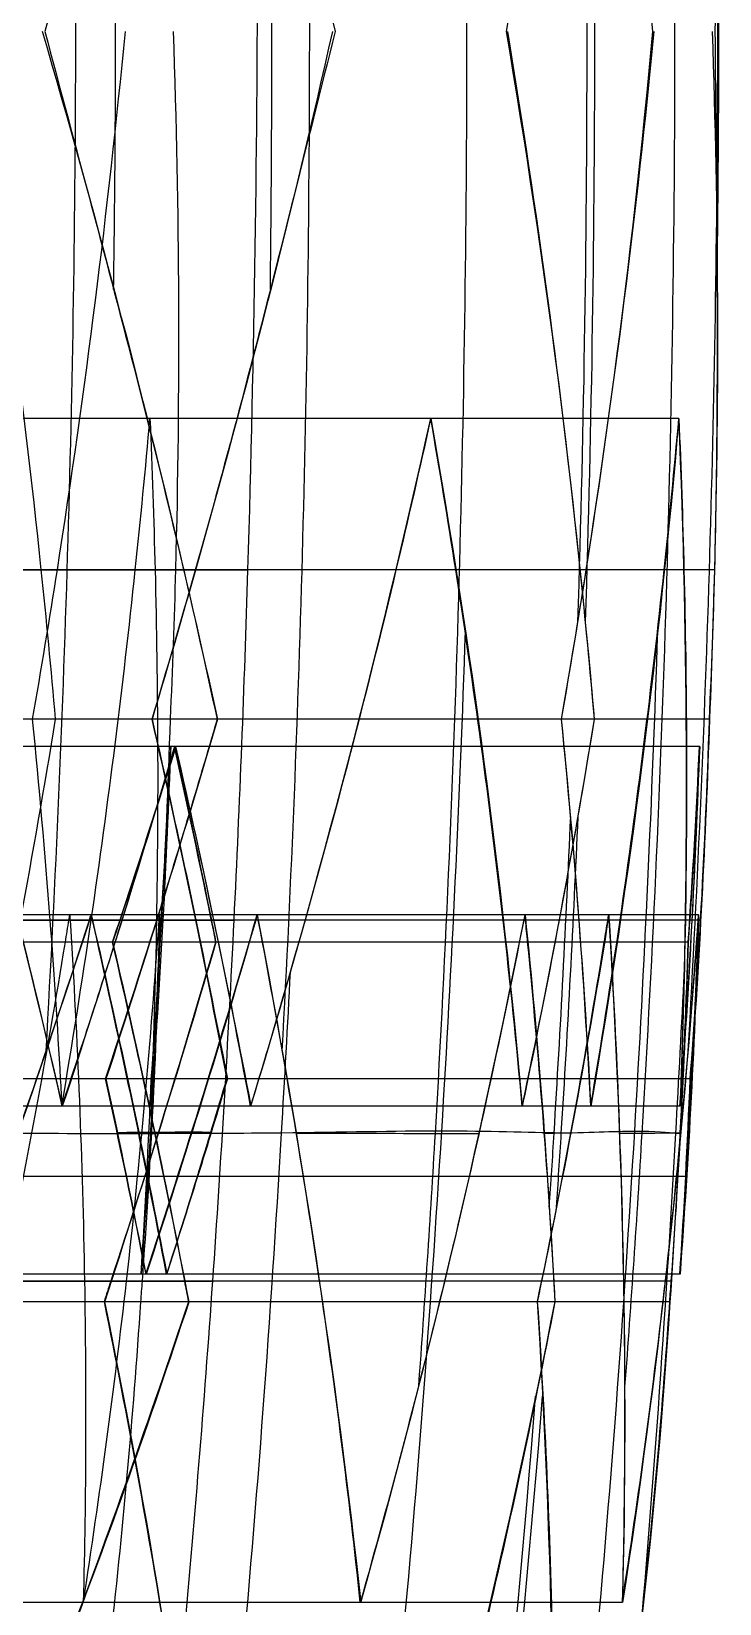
# Model space of a CAD drawing. Header units: millimetres. Extents: x -184 to 184, y -148 to 146.
# Drawn here: x 126.78 to 133.26, y -15.79 to -1 of the extents above; entities that cross this region are included whole.
import ezdxf

# ---------------------------------------------------------------- set-up
doc = ezdxf.new("R2010")
doc.units = ezdxf.units.MM
doc.header["$MEASUREMENT"] = 0
doc.layers.add('Tyre', color=7, linetype='Continuous', true_color=0x000000)

msp = doc.modelspace()

# ---------------------------------------------------------------- linework, layer by layer
at = {"layer": 'Tyre'}
for p, q in [((130.542, -4.641, -26.597), (120.399, -4.641, -25.903)), ((132.877, -4.641, 9.609), (122.923, -4.641, 7.54)), ((128.22, -6.065, 36.138), (118.265, -6.065, 34.069)), ((128.33, -6.065, -35.743), (118.75, -6.065, -32.338)), ((130.216, -6.065, -27.94), (120.072, -6.065, -27.246)), ((130.777, -6.065, -25.247), (120.634, -6.065, -24.553)), ((131.946, -6.065, -18.342), (121.803, -6.065, -17.648)), ((132.002, -6.065, 17.936), (122.047, -6.065, 15.868)), ((132.739, -6.065, 10.972), (122.785, -6.065, 8.904)), ((132.925, -6.065, 8.227), (122.971, -6.065, 6.159)), ((133.215, -6.065, 0.205), (123.071, -6.065, 0.899)), ((127.92, -7.469, -37.024), (118.339, -7.469, -33.619)), ((128.534, -7.469, 34.83), (118.58, -7.469, 32.762)), ((131.77, -7.469, 19.261), (121.815, -7.469, 17.192)), ((132.08, -7.469, -17.004), (121.936, -7.469, -16.31)), ((133.165, -7.469, -1.139), (123.021, -7.469, -0.445)), ((128.143, -7.727, -35.883), (118, -7.727, -35.189)), ((128.133, -7.727, 35.921), (119.105, -7.727, 31.244)), ((133.073, -7.727, 0.02), (123.118, -7.727, -2.049)), ((127.347, -9.308, -38.688), (117.766, -9.308, -35.283)), ((128.909, -9.308, 33.111), (118.955, -9.308, 31.042)), ((131.428, -9.308, 20.987), (121.474, -9.308, 18.919)), ((132.217, -9.308, -15.249), (122.074, -9.308, -14.556)), ((133.062, -9.308, -2.896), (122.919, -9.308, -2.202)), ((127.619, -9.358, -37.412), (117.475, -9.358, -36.718)), ((127.33, -9.358, -38.733), (117.75, -9.358, -35.328)), ((127.358, -9.358, -38.641), (117.778, -9.358, -35.236)), ((127.964, -9.358, 36.558), (118.009, -9.358, 34.49)), ((128.501, -9.358, -34.343), (118.358, -9.358, -33.649)), ((127.638, -9.358, 37.423), (118.611, -9.358, 32.746)), ((128.33, -9.358, -35.251), (118.75, -9.358, -31.846)), ((128.895, -9.358, 33.157), (118.94, -9.358, 31.088)), ((128.919, -9.358, 33.064), (118.964, -9.358, 30.995)), ((129.36, -9.358, -31.041), (119.217, -9.358, -30.348)), ((128.479, -9.358, 34.342), (119.451, -9.358, 29.665)), ((131.223, -9.358, -22.118), (121.079, -9.358, -21.424)), ((131.418, -9.358, 21.034), (121.464, -9.358, 18.966)), ((131.433, -9.358, 20.939), (121.479, -9.358, 18.871)), ((131.75, -9.358, -18.793), (121.607, -9.358, -18.1)), ((131.935, -9.358, 17.449), (121.98, -9.358, 15.38)), ((132.209, -9.358, -15.297), (122.065, -9.358, -14.603)), ((132.22, -9.358, -15.201), (122.077, -9.358, -14.508)), ((132.324, -9.358, 14.106), (122.37, -9.358, 12.037)), ((133.059, -9.358, -2.944), (122.915, -9.358, -2.25)), ((133.061, -9.358, -2.847), (122.917, -9.358, -2.154)), ((133.082, -9.358, 0.679), (122.939, -9.358, 1.373)), ((132.938, -9.358, 5.01), (122.984, -9.358, 2.942)), ((132.98, -9.358, -1.594), (123.025, -9.358, -3.662)), ((133.002, -9.358, 1.599), (123.047, -9.358, -0.469)), ((127.548, -9.566, -37.606), (117.406, -9.566, -36.912)), ((128.52, -9.566, 34.14), (119.493, -9.566, 29.463)), ((131.454, -9.566, 20.741), (121.5, -9.566, 18.672)), ((132.175, -9.566, -15.494), (122.032, -9.566, -14.8)), ((132.965, -9.566, -1.8), (123.011, -9.566, -3.868)), ((127.481, -10.851, 37.918), (117.526, -10.851, 35.849)), ((128.624, -10.851, -33.839), (119.044, -10.851, -30.434)), ((131.457, -10.851, -20.206), (121.313, -10.851, -19.512)), ((132.033, -10.851, 16.009), (122.079, -10.851, 13.941)), ((132.984, -10.851, 2.118), (122.84, -10.851, 2.812)), ((127.072, -11.109, 39.018), (118.045, -11.109, 34.34)), ((128.846, -11.109, -32.686), (118.703, -11.109, -31.993)), ((131.403, -11.109, -20.45), (121.259, -11.109, -19.756)), ((132.048, -11.109, 15.76), (122.093, -11.109, 13.692)), ((132.887, -11.109, 3.288), (122.933, -11.109, 1.219)), ((127.677, -11.77, 37.06), (117.723, -11.77, 34.991)), ((128.346, -11.77, -34.674), (118.766, -11.77, -31.269)), ((132.941, -11.77, 1.239), (122.798, -11.77, 1.933)), ((127.863, -12.69, 36.2), (117.908, -12.69, 34.131)), ((128.058, -12.69, -35.505), (118.477, -12.69, -32.1)), ((132.888, -12.69, 0.361), (122.744, -12.69, 1.055)), ((128.225, -12.755, -34.592), (118.081, -12.755, -33.899)), ((127.531, -12.755, 37.066), (118.504, -12.755, 32.389)), ((129.496, -12.755, 29.862), (119.541, -12.755, 27.794)), ((130.672, -12.755, 24.201), (120.718, -12.755, 22.132)), ((131.588, -12.755, -18.514), (121.444, -12.755, -17.82)), ((131.703, -12.755, 17.674), (121.749, -12.755, 15.606)), ((132.356, -12.755, -11.951), (122.212, -12.755, -11.258)), ((132.75, -12.755, -6.182), (122.607, -12.755, -5.488)), ((132.803, -12.755, 1.285), (122.848, -12.755, -0.784)), ((128.261, -12.948, -34.41), (118.117, -12.948, -33.716)), ((127.468, -12.948, 37.241), (118.44, -12.948, 32.563)), ((131.548, -12.948, -18.696), (121.404, -12.948, -18.002)), ((131.714, -12.948, 17.488), (121.759, -12.948, 15.419)), ((132.788, -12.948, 1.47), (122.834, -12.948, -0.599)), ((129.879, -15.776, 26.989), (119.924, -15.776, 24.92)), ((132.344, -15.776, -9.052), (122.201, -15.776, -8.359))]:
    msp.add_line(p, q, dxfattribs=at)
at = {"layer": 'Tyre', "extrusion": (0, 1, 0)}
for centre, radius in [((-0.002, 0, -6.065), 128.817), ((-0.002, 0, -9.358), 128.687), ((-0.002, 0, -12.755), 128.486)]:
    msp.add_circle(centre, radius, dxfattribs=at)
at = {"layer": 'Tyre'}
for points, knots in [([(130.429, -13.749, 25.121), (130.487, -12.954, 25.135), (130.767, -8.694, 25.2), (130.977, -0.961, 25.284), (130.769, 6.745, 25.199), (130.487, 10.979, 25.134), (130.43, 11.747, 25.121)], [30.013322, 30.013322, 30.013322, 30.013322, 32.39871, 42.799028, 53.199346, 55.50591, 55.50591, 55.50591, 55.50591]), ([(132.37, -13.749, -10.999), (132.43, -12.954, -11.002), (132.717, -8.694, -11.015), (132.941, -0.961, -10.99), (132.718, 6.745, -11.016), (132.43, 10.979, -11.003), (132.371, 11.747, -10.999)], [30.013322, 30.013322, 30.013322, 30.013322, 32.39871, 42.799028, 53.199346, 55.50591, 55.50591, 55.50591, 55.50591]), ([(126.923, -10.588, -39.838), (127.104, -7.386, -39.877), (127.296, -0.987, -39.874), (127.111, 5.411, -39.88), (126.925, 8.587, -39.839)], [33.173921, 33.173921, 33.173921, 33.173921, 42.799028, 52.345621, 52.345621, 52.345621, 52.345621]), ([(129.145, -10.588, 31.909), (129.32, -7.386, 31.969), (129.482, -0.987, 32.071), (129.328, 5.411, 31.97), (129.147, 8.587, 31.908)], [33.173921, 33.173921, 33.173921, 33.173921, 42.799028, 52.345621, 52.345621, 52.345621, 52.345621]), ([(132.965, -10.588, -4.117), (133.15, -7.386, -4.106), (133.333, -0.987, -4.052), (133.157, 5.411, -4.108), (132.967, 8.587, -4.118)], [33.173921, 33.173921, 33.173921, 33.173921, 42.799028, 52.345621, 52.345621, 52.345621, 52.345621]), ([(128.535, 5.467, 34.83), (128.304, 4.4, 35.826), (128.052, 3.333, 36.816), (127.505, 1.177, 38.811), (127.208, 0.087, 39.814), (126.911, -1.001, 40.818)], [-373.109176, -373.109176, -373.109176, -373.109176, -368.676402, -368.676402, -364.144796, -364.144796, -364.144796, -364.144796]), ([(127.92, 5.467, -37.024), (128.24, 4.4, -36.054), (128.539, 3.333, -35.077), (129.109, 1.177, -33.087), (129.376, 0.087, -32.077), (129.644, -1.001, -31.064)], [-373.109176, -373.109176, -373.109176, -373.109176, -368.676402, -368.676402, -364.144796, -364.144796, -364.144796, -364.144796]), ([(133.165, 5.467, -1.139), (133.212, 4.4, -0.118), (133.236, 3.333, 0.903), (133.248, 1.177, 2.972), (133.233, 0.087, 4.018), (133.217, -1.001, 5.065)], [-373.109176, -373.109176, -373.109176, -373.109176, -368.676402, -368.676402, -364.144796, -364.144796, -364.144796, -364.144796]), ([(131.927, -6.553, 18.397), (131.987, -4.691, 18.409), (132.042, -0.988, 18.419), (131.982, 2.715, 18.408), (131.924, 4.55, 18.397)], [37.215222, 37.215222, 37.215222, 37.215222, 42.799028, 48.303322, 48.303322, 48.303322, 48.303322]), ([(131.999, -6.553, -17.878), (132.059, -4.691, -17.883), (132.115, -0.988, -17.888), (132.055, 2.715, -17.883), (131.995, 4.55, -17.878)], [37.215222, 37.215222, 37.215222, 37.215222, 42.799028, 48.303322, 48.303322, 48.303322, 48.303322]), ([(127.558, -3.428, 38.577), (127.57, -2.606, 38.577), (127.582, -0.987, 38.576), (127.574, 0.631, 38.578), (127.565, 1.427, 38.579)], [40.336225, 40.336225, 40.336225, 40.336225, 42.799028, 45.183821, 45.183821, 45.183821, 45.183821]), ([(129.033, -3.428, -33.315), (129.042, -2.606, -33.322), (129.052, -0.987, -33.329), (129.046, 0.631, -33.323), (129.039, 1.427, -33.317)], [40.336225, 40.336225, 40.336225, 40.336225, 42.799028, 45.183821, 45.183821, 45.183821, 45.183821]), ([(133.236, -3.428, 2.732), (133.247, -2.606, 2.728), (133.259, -0.987, 2.724), (133.252, 0.631, 2.728), (133.243, 1.427, 2.732)], [40.336225, 40.336225, 40.336225, 40.336225, 42.799028, 45.183821, 45.183821, 45.183821, 45.183821]), ([(128.91, -0.006), (128.91, -2.026), (128.864, -5.144), (128.698, -9.394), (128.499, -12.776), (128.221, -16.212), (127.851, -19.653), (127.395, -22.94), (126.834, -26.139), (126.159, -29.211), (125.451, -31.751), (124.771, -33.757), (124.18, -35.273), (123.488, -36.788), (122.718, -38.216), (121.863, -39.552), (121.072, -40.583), (120.561, -41.16), (120.39, -41.344)], [0, 0, 0, 0, 6.060031, 9.355911, 12.759046, 16.221771, 19.697427, 23.141702, 26.175085, 29.439905, 32.573736, 34.080737, 35.792702, 37.455189, 39.073358, 40.656218, 42.213059, 42.967084, 42.967084, 42.967084, 42.967084]), ([(126.191, -1.001, -22.807), (126.471, -2.687, -21.209), (126.699, -4.375, -19.604), (126.874, -6.065, -17.995), (126.923, -6.533, -17.55), (126.968, -7.001, -17.103), (127.008, -7.469, -16.657)], [615.56075, 615.56075, 615.56075, 615.56075, 622.580428, 622.580428, 622.580428, 624.525045, 624.525045, 624.525045, 624.525045]), ([(127.665, -1.001, 12.085), (127.503, -2.687, 13.699), (127.29, -4.375, 15.305), (127.025, -6.065, 16.902), (126.951, -6.533, 17.344), (126.874, -7.001, 17.786), (126.792, -7.469, 18.227)], [615.56075, 615.56075, 615.56075, 615.56075, 622.580428, 622.580428, 622.580428, 624.525045, 624.525045, 624.525045, 624.525045]), ([(128.534, -7.469, 34.83), (128.433, -7.001, 35.267), (128.329, -6.533, 35.703), (128.22, -6.065, 36.138), (127.827, -4.375, 37.708), (127.382, -2.687, 39.266), (126.888, -1.001, 40.811)], [857.873838, 857.873838, 857.873838, 857.873838, 859.818454, 859.818454, 859.818454, 866.838133, 866.838133, 866.838133, 866.838133]), ([(126.911, -1.001, 40.818), (127.199, -2.089, 39.812), (127.498, -3.178, 38.809), (128.048, -5.335, 36.815), (128.303, -6.402, 35.826), (128.534, -7.469, 34.83)], [-364.144796, -364.144796, -364.144796, -364.144796, -359.613713, -359.613713, -355.180501, -355.180501, -355.180501, -355.180501]), ([(129.644, -1.001, -31.064), (129.367, -2.089, -32.074), (129.101, -3.178, -33.086), (128.536, -5.335, -35.075), (128.239, -6.402, -36.053), (127.92, -7.469, -37.024)], [-364.144796, -364.144796, -364.144796, -364.144796, -359.613713, -359.613713, -355.180501, -355.180501, -355.180501, -355.180501]), ([(127.92, -7.469, -37.024), (128.06, -7.001, -36.598), (128.197, -6.533, -36.171), (128.33, -6.065, -35.743), (128.81, -4.375, -34.198), (129.24, -2.687, -32.635), (129.62, -1.001, -31.058)], [857.873838, 857.873838, 857.873838, 857.873838, 859.818454, 859.818454, 859.818454, 866.838133, 866.838133, 866.838133, 866.838133]), ([(128.093, -7.469, -0.792), (128.114, -7.001, -0.344), (128.131, -6.533, 0.104), (128.143, -6.065, 0.552), (128.188, -4.375, 2.17), (128.181, -2.687, 3.79), (128.121, -1.001, 5.412)], [857.873838, 857.873838, 857.873838, 857.873838, 859.818454, 859.818454, 859.818454, 866.838133, 866.838133, 866.838133, 866.838133]), ([(131.263, -1.001, -23.154), (131.543, -2.687, -21.555), (131.771, -4.375, -19.951), (131.946, -6.065, -18.342), (131.995, -6.533, -17.896), (132.039, -7.001, -17.45), (132.08, -7.469, -17.004)], [615.56075, 615.56075, 615.56075, 615.56075, 622.580428, 622.580428, 622.580428, 624.525045, 624.525045, 624.525045, 624.525045]), ([(132.642, -1.001, 13.119), (132.48, -2.687, 14.733), (132.267, -4.375, 16.34), (132.002, -6.065, 17.936), (131.929, -6.533, 18.379), (131.851, -7.001, 18.82), (131.77, -7.469, 19.261)], [615.56075, 615.56075, 615.56075, 615.56075, 622.580428, 622.580428, 622.580428, 624.525045, 624.525045, 624.525045, 624.525045]), ([(133.217, -1.001, 5.065), (133.224, -2.089, 4.018), (133.24, -3.178, 2.972), (133.232, -5.335, 0.903), (133.211, -6.402, -0.118), (133.165, -7.469, -1.139)], [-364.144796, -364.144796, -364.144796, -364.144796, -359.613713, -359.613713, -355.180501, -355.180501, -355.180501, -355.180501]), ([(133.165, -7.469, -1.139), (133.186, -7.001, -0.691), (133.202, -6.533, -0.243), (133.215, -6.065, 0.205), (133.26, -4.375, 1.823), (133.252, -2.687, 3.443), (133.193, -1.001, 5.065)], [857.873838, 857.873838, 857.873838, 857.873838, 859.818454, 859.818454, 859.818454, 866.838133, 866.838133, 866.838133, 866.838133]), ([(125.357, -4.641, 45.102), (125.501, -5.116, 44.664), (125.64, -5.59, 44.225), (125.776, -6.065, 43.784), (126.091, -7.165, 42.762), (126.385, -8.263, 41.73), (126.657, -9.358, 40.69), (126.802, -9.942, 40.135), (126.94, -10.526, 39.578), (127.072, -11.109, 39.018)], [638.549343, 638.549343, 638.549343, 638.549343, 640.53408, 640.53408, 640.53408, 645.138142, 645.138142, 645.138142, 647.595223, 647.595223, 647.595223, 647.595223]), ([(127.07, -11.109, 14.726), (127.169, -10.525, 14.176), (127.261, -9.942, 13.624), (127.347, -9.358, 13.071), (127.508, -8.259, 12.031), (127.646, -7.162, 10.986), (127.762, -6.065, 9.938), (127.812, -5.59, 9.484), (127.858, -5.115, 9.03), (127.9, -4.641, 8.575)], [629.583304, 629.583304, 629.583304, 629.583304, 632.008427, 632.008427, 632.008427, 636.573355, 636.573355, 636.573355, 638.549343, 638.549343, 638.549343, 638.549343]), ([(127.9, -4.641, 8.575), (127.92, -5.116, 8.115), (127.936, -5.59, 7.654), (127.948, -6.065, 7.193), (127.975, -7.165, 6.123), (127.98, -8.263, 5.051), (127.961, -9.358, 3.976), (127.951, -9.942, 3.402), (127.934, -10.526, 2.828), (127.91, -11.109, 2.253)], [638.549343, 638.549343, 638.549343, 638.549343, 640.53408, 640.53408, 640.53408, 645.138142, 645.138142, 645.138142, 647.595223, 647.595223, 647.595223, 647.595223]), ([(130.542, -4.641, -26.597), (130.437, -5.116, -27.045), (130.328, -5.59, -27.493), (130.215, -6.065, -27.94), (129.953, -7.165, -28.978), (129.668, -8.263, -30.012), (129.36, -9.358, -31.041), (129.196, -9.942, -31.591), (129.024, -10.526, -32.139), (128.846, -11.109, -32.686)], [638.549343, 638.549343, 638.549343, 638.549343, 640.53408, 640.53408, 640.53408, 645.138142, 645.138142, 645.138142, 647.595223, 647.595223, 647.595223, 647.595223]), ([(131.403, -11.109, -20.45), (131.35, -10.525, -21.006), (131.29, -9.942, -21.562), (131.223, -9.358, -22.118), (131.097, -8.259, -23.163), (130.948, -7.162, -24.206), (130.777, -6.065, -25.247), (130.703, -5.59, -25.697), (130.625, -5.115, -26.147), (130.542, -4.641, -26.597)], [629.583304, 629.583304, 629.583304, 629.583304, 632.008427, 632.008427, 632.008427, 636.573355, 636.573355, 636.573355, 638.549343, 638.549343, 638.549343, 638.549343]), ([(132.048, -11.109, 15.76), (132.146, -10.525, 15.21), (132.239, -9.942, 14.658), (132.324, -9.358, 14.106), (132.485, -8.259, 13.065), (132.623, -7.162, 12.02), (132.739, -6.065, 10.972), (132.789, -5.59, 10.519), (132.835, -5.115, 10.064), (132.877, -4.641, 9.609)], [629.583304, 629.583304, 629.583304, 629.583304, 632.008427, 632.008427, 632.008427, 636.573355, 636.573355, 636.573355, 638.549343, 638.549343, 638.549343, 638.549343]), ([(132.877, -4.641, 9.609), (132.897, -5.116, 9.149), (132.913, -5.59, 8.688), (132.925, -6.065, 8.227), (132.952, -7.165, 7.157), (132.957, -8.263, 6.085), (132.938, -9.358, 5.01), (132.928, -9.942, 4.437), (132.911, -10.526, 3.862), (132.887, -11.109, 3.288)], [638.549343, 638.549343, 638.549343, 638.549343, 640.53408, 640.53408, 640.53408, 645.138142, 645.138142, 645.138142, 647.595223, 647.595223, 647.595223, 647.595223]), ([(127.338, -32.161, -24.433), (128.502, -28.699, -24.525), (129.815, -21.608, -24.658), (130.576, -13.237, -24.684), (130.816, -8.215, -24.695), (130.869, -6.644, -24.697)], [11.622363, 11.622363, 11.622363, 11.622363, 21.998391, 32.39871, 37.116955, 37.116955, 37.116955, 37.116955]), ([(129.207, -32.161, 10.828), (130.353, -28.699, 11.054), (131.654, -21.608, 11.279), (132.394, -13.237, 11.46), (132.627, -8.215, 11.514), (132.679, -6.644, 11.526)], [11.622363, 11.622363, 11.622363, 11.622363, 21.998391, 32.39871, 37.116955, 37.116955, 37.116955, 37.116955]), ([(127.008, -7.469, -16.657), (126.906, -8.099, -17.254), (126.796, -8.729, -17.851), (126.678, -9.358, -18.447), (126.585, -9.856, -18.918), (126.488, -10.354, -19.389), (126.385, -10.851, -19.859), (126.367, -10.937, -19.94), (126.349, -11.023, -20.022), (126.331, -11.109, -20.103)], [624.525045, 624.525045, 624.525045, 624.525045, 627.14787, 627.14787, 627.14787, 629.224283, 629.224283, 629.224283, 629.583304, 629.583304, 629.583304, 629.583304]), ([(126.792, -7.469, 18.227), (126.855, -8.099, 17.624), (126.91, -8.729, 17.02), (126.958, -9.358, 16.414), (126.995, -9.856, 15.935), (127.028, -10.354, 15.456), (127.056, -10.851, 14.975), (127.061, -10.937, 14.892), (127.066, -11.023, 14.809), (127.07, -11.109, 14.726)], [624.525045, 624.525045, 624.525045, 624.525045, 627.14787, 627.14787, 627.14787, 629.224283, 629.224283, 629.224283, 629.583304, 629.583304, 629.583304, 629.583304]), ([(127.481, -10.851, 37.918), (127.647, -10.354, 37.466), (127.808, -9.856, 37.013), (127.964, -9.358, 36.558), (128.161, -8.729, 35.984), (128.351, -8.099, 35.408), (128.534, -7.469, 34.83)], [853.1746, 853.1746, 853.1746, 853.1746, 855.251012, 855.251012, 855.251012, 857.873838, 857.873838, 857.873838, 857.873838]), ([(127.912, -10.851, 2.465), (127.95, -10.354, 1.985), (127.982, -9.856, 1.505), (128.01, -9.358, 1.026), (128.046, -8.729, 0.42), (128.073, -8.099, -0.186), (128.093, -7.469, -0.792)], [853.1746, 853.1746, 853.1746, 853.1746, 855.251012, 855.251012, 855.251012, 857.873838, 857.873838, 857.873838, 857.873838]), ([(128.624, -10.851, -33.839), (128.531, -10.354, -34.311), (128.433, -9.856, -34.782), (128.33, -9.358, -35.251), (128.201, -8.729, -35.844), (128.064, -8.099, -36.435), (127.92, -7.469, -37.024)], [853.1746, 853.1746, 853.1746, 853.1746, 855.251012, 855.251012, 855.251012, 857.873838, 857.873838, 857.873838, 857.873838]), ([(132.08, -7.469, -17.004), (131.977, -8.099, -17.601), (131.868, -8.729, -18.198), (131.75, -9.358, -18.793), (131.657, -9.856, -19.265), (131.559, -10.354, -19.736), (131.457, -10.851, -20.206), (131.439, -10.937, -20.287), (131.421, -11.023, -20.369), (131.403, -11.109, -20.45)], [624.525045, 624.525045, 624.525045, 624.525045, 627.14787, 627.14787, 627.14787, 629.224283, 629.224283, 629.224283, 629.583304, 629.583304, 629.583304, 629.583304]), ([(131.77, -7.469, 19.261), (131.832, -8.099, 18.658), (131.887, -8.729, 18.054), (131.935, -9.358, 17.449), (131.973, -9.856, 16.97), (132.006, -10.354, 16.49), (132.034, -10.851, 16.009), (132.038, -10.937, 15.926), (132.043, -11.023, 15.843), (132.048, -11.109, 15.76)], [624.525045, 624.525045, 624.525045, 624.525045, 627.14787, 627.14787, 627.14787, 629.224283, 629.224283, 629.224283, 629.583304, 629.583304, 629.583304, 629.583304]), ([(132.984, -10.851, 2.118), (133.021, -10.354, 1.638), (133.054, -9.856, 1.158), (133.082, -9.358, 0.679), (133.117, -8.729, 0.073), (133.145, -8.099, -0.533), (133.165, -7.469, -1.139)], [853.1746, 853.1746, 853.1746, 853.1746, 855.251012, 855.251012, 855.251012, 857.873838, 857.873838, 857.873838, 857.873838]), ([(127.072, -11.109, 39.018), (127.267, -10.525, 38.489), (127.456, -9.941, 37.957), (127.638, -9.358, 37.423), (127.809, -8.814, 36.925), (127.973, -8.27, 36.424), (128.133, -7.727, 35.921)], [647.595223, 647.595223, 647.595223, 647.595223, 650.030444, 650.030444, 650.030444, 652.301989, 652.301989, 652.301989, 652.301989]), ([(128.143, -7.727, -35.883), (127.974, -8.271, -36.394), (127.799, -8.815, -36.903), (127.618, -9.358, -37.412), (127.595, -9.427, -37.476), (127.572, -9.496, -37.541), (127.548, -9.566, -37.606)], [652.301989, 652.301989, 652.301989, 652.301989, 654.598145, 654.598145, 654.598145, 654.890963, 654.890963, 654.890963, 654.890963]), ([(127.91, -11.109, 2.253), (127.955, -10.525, 1.692), (127.993, -9.941, 1.129), (128.025, -9.358, 0.565), (128.054, -8.814, 0.039), (128.078, -8.27, -0.487), (128.096, -7.727, -1.014)], [647.595223, 647.595223, 647.595223, 647.595223, 650.030444, 650.030444, 650.030444, 652.301989, 652.301989, 652.301989, 652.301989]), ([(128.096, -7.727, -1.014), (128.07, -8.271, -1.552), (128.039, -8.815, -2.09), (128.002, -9.358, -2.628), (127.998, -9.427, -2.697), (127.993, -9.496, -2.765), (127.988, -9.566, -2.834)], [652.301989, 652.301989, 652.301989, 652.301989, 654.598145, 654.598145, 654.598145, 654.890963, 654.890963, 654.890963, 654.890963]), ([(128.133, -7.727, 35.921), (128.253, -8.271, 35.397), (128.368, -8.815, 34.871), (128.478, -9.358, 34.342), (128.492, -9.427, 34.275), (128.506, -9.496, 34.207), (128.52, -9.566, 34.14)], [652.301989, 652.301989, 652.301989, 652.301989, 654.598145, 654.598145, 654.598145, 654.890963, 654.890963, 654.890963, 654.890963]), ([(128.846, -11.109, -32.686), (128.738, -10.525, -33.239), (128.623, -9.941, -33.792), (128.501, -9.358, -34.343), (128.388, -8.814, -34.857), (128.269, -8.27, -35.371), (128.143, -7.727, -35.883)], [647.595223, 647.595223, 647.595223, 647.595223, 650.030444, 650.030444, 650.030444, 652.301989, 652.301989, 652.301989, 652.301989]), ([(132.887, -11.109, 3.288), (132.932, -10.525, 2.726), (132.97, -9.941, 2.163), (133.002, -9.358, 1.599), (133.031, -8.814, 1.074), (133.055, -8.27, 0.547), (133.073, -7.727, 0.02)], [647.595223, 647.595223, 647.595223, 647.595223, 650.030444, 650.030444, 650.030444, 652.301989, 652.301989, 652.301989, 652.301989]), ([(133.073, -7.727, 0.02), (133.047, -8.271, -0.518), (133.016, -8.815, -1.055), (132.979, -9.358, -1.594), (132.974, -9.427, -1.662), (132.97, -9.496, -1.731), (132.965, -9.566, -1.8)], [652.301989, 652.301989, 652.301989, 652.301989, 654.598145, 654.598145, 654.598145, 654.890963, 654.890963, 654.890963, 654.890963]), ([(131.658, -12.059, 18.345), (131.674, -11.827, 18.348), (131.752, -10.604, 18.364), (131.816, -9.379, 18.376), (131.859, -8.385, 18.384)], [31.699257, 31.699257, 31.699257, 31.699257, 32.39871, 35.38267, 35.38267, 35.38267, 35.38267]), ([(131.726, -12.059, -17.856), (131.741, -11.827, -17.857), (131.821, -10.604, -17.863), (131.886, -9.379, -17.869), (131.929, -8.385, -17.872)], [31.699257, 31.699257, 31.699257, 31.699257, 32.39871, 35.38267, 35.38267, 35.38267, 35.38267]), ([(124.994, -15.776, -44.422), (125.403, -14.77, -43.546), (125.791, -13.763, -42.661), (126.16, -12.755, -41.768), (126.574, -11.623, -40.766), (126.964, -10.491, -39.754), (127.331, -9.358, -38.733), (127.336, -9.341, -38.718), (127.341, -9.324, -38.703), (127.347, -9.308, -38.688)], [836.970222, 836.970222, 836.970222, 836.970222, 841.1573, 841.1573, 841.1573, 845.861048, 845.861048, 845.861048, 845.930751, 845.930751, 845.930751, 845.930751]), ([(126.476, -12.948, -18.349), (126.489, -12.883, -18.288), (126.503, -12.819, -18.228), (126.516, -12.755, -18.167), (126.734, -11.693, -17.163), (126.93, -10.63, -16.157), (127.104, -9.566, -15.147), (127.115, -9.496, -15.082), (127.126, -9.427, -15.016), (127.137, -9.358, -14.95), (127.14, -9.341, -14.934), (127.143, -9.324, -14.918), (127.145, -9.308, -14.903)], [822.951964, 822.951964, 822.951964, 822.951964, 823.219896, 823.219896, 823.219896, 827.651715, 827.651715, 827.651715, 827.939826, 827.939826, 827.939826, 828.009693, 828.009693, 828.009693, 828.009693]), ([(127.145, -9.308, -14.903), (127.146, -9.324, -14.887), (127.147, -9.341, -14.87), (127.148, -9.358, -14.854), (127.219, -10.491, -13.773), (127.265, -11.623, -12.689), (127.284, -12.755, -11.604), (127.301, -13.763, -10.639), (127.298, -14.77, -9.673), (127.272, -15.776, -8.706)], [828.009693, 828.009693, 828.009693, 828.009693, 828.079396, 828.079396, 828.079396, 832.783144, 832.783144, 832.783144, 836.970222, 836.970222, 836.970222, 836.970222]), ([(127.272, -15.776, -8.706), (127.429, -14.77, -7.751), (127.564, -13.763, -6.794), (127.679, -12.755, -5.835), (127.807, -11.623, -4.758), (127.909, -10.491, -3.678), (127.987, -9.358, -2.597), (127.988, -9.341, -2.581), (127.989, -9.324, -2.565), (127.99, -9.308, -2.549)], [836.970222, 836.970222, 836.970222, 836.970222, 841.1573, 841.1573, 841.1573, 845.861048, 845.861048, 845.861048, 845.930751, 845.930751, 845.930751, 845.930751]), ([(127.347, -9.308, -38.688), (127.351, -9.324, -38.672), (127.355, -9.341, -38.657), (127.358, -9.358, -38.641), (127.615, -10.47, -37.602), (127.848, -11.581, -36.557), (128.058, -12.69, -35.505)], [845.930751, 845.930751, 845.930751, 845.930751, 846.000618, 846.000618, 846.000618, 850.629523, 850.629523, 850.629523, 850.629523]), ([(127.99, -9.308, -2.549), (127.99, -9.324, -2.533), (127.989, -9.341, -2.517), (127.989, -9.358, -2.501), (127.956, -10.47, -1.431), (127.899, -11.581, -0.362), (127.816, -12.69, 0.708)], [845.930751, 845.930751, 845.930751, 845.930751, 846.000618, 846.000618, 846.000618, 850.629523, 850.629523, 850.629523, 850.629523]), ([(128.909, -9.308, 33.111), (128.905, -9.324, 33.126), (128.9, -9.341, 33.142), (128.895, -9.358, 33.157), (128.575, -10.47, 34.178), (128.231, -11.581, 35.192), (127.863, -12.69, 36.2)], [845.930751, 845.930751, 845.930751, 845.930751, 846.000618, 846.000618, 846.000618, 850.629523, 850.629523, 850.629523, 850.629523]), ([(129.879, -15.776, 26.989), (129.773, -14.77, 27.95), (129.644, -13.763, 28.908), (129.496, -12.755, 29.862), (129.329, -11.623, 30.934), (129.136, -10.491, 32.001), (128.919, -9.358, 33.064), (128.916, -9.341, 33.079), (128.913, -9.324, 33.095), (128.909, -9.308, 33.111)], [836.970222, 836.970222, 836.970222, 836.970222, 841.1573, 841.1573, 841.1573, 845.861048, 845.861048, 845.861048, 845.930751, 845.930751, 845.930751, 845.930751]), ([(131.428, -9.308, 20.987), (131.425, -9.324, 21.003), (131.422, -9.341, 21.019), (131.418, -9.358, 21.034), (131.194, -10.491, 22.095), (130.946, -11.623, 23.151), (130.672, -12.755, 24.201), (130.428, -13.763, 25.135), (130.164, -14.77, 26.065), (129.879, -15.776, 26.989)], [828.009693, 828.009693, 828.009693, 828.009693, 828.079396, 828.079396, 828.079396, 832.783144, 832.783144, 832.783144, 836.970222, 836.970222, 836.970222, 836.970222]), ([(131.714, -12.948, 17.488), (131.71, -12.883, 17.55), (131.707, -12.819, 17.612), (131.703, -12.755, 17.674), (131.643, -11.693, 18.699), (131.559, -10.63, 19.722), (131.454, -9.566, 20.741), (131.447, -9.496, 20.807), (131.441, -9.427, 20.873), (131.433, -9.358, 20.939), (131.432, -9.341, 20.955), (131.43, -9.324, 20.971), (131.428, -9.308, 20.987)], [822.951964, 822.951964, 822.951964, 822.951964, 823.219896, 823.219896, 823.219896, 827.651715, 827.651715, 827.651715, 827.939826, 827.939826, 827.939826, 828.009693, 828.009693, 828.009693, 828.009693]), ([(131.548, -12.948, -18.696), (131.561, -12.883, -18.635), (131.574, -12.819, -18.575), (131.588, -12.755, -18.514), (131.806, -11.693, -17.51), (132.002, -10.63, -16.504), (132.175, -9.566, -15.494), (132.187, -9.496, -15.429), (132.198, -9.427, -15.363), (132.209, -9.358, -15.297), (132.212, -9.341, -15.281), (132.214, -9.324, -15.265), (132.217, -9.308, -15.249)], [822.951964, 822.951964, 822.951964, 822.951964, 823.219896, 823.219896, 823.219896, 827.651715, 827.651715, 827.651715, 827.939826, 827.939826, 827.939826, 828.009693, 828.009693, 828.009693, 828.009693]), ([(132.217, -9.308, -15.249), (132.218, -9.324, -15.233), (132.219, -9.341, -15.217), (132.22, -9.358, -15.201), (132.291, -10.491, -14.12), (132.336, -11.623, -13.036), (132.356, -12.755, -11.951), (132.373, -13.763, -10.986), (132.37, -14.77, -10.019), (132.344, -15.776, -9.052)], [828.009693, 828.009693, 828.009693, 828.009693, 828.079396, 828.079396, 828.079396, 832.783144, 832.783144, 832.783144, 836.970222, 836.970222, 836.970222, 836.970222]), ([(132.344, -15.776, -9.052), (132.501, -14.77, -8.098), (132.636, -13.763, -7.141), (132.751, -12.755, -6.182), (132.879, -11.623, -5.105), (132.981, -10.491, -4.025), (133.059, -9.358, -2.944), (133.06, -9.341, -2.928), (133.061, -9.324, -2.912), (133.062, -9.308, -2.896)], [836.970222, 836.970222, 836.970222, 836.970222, 841.1573, 841.1573, 841.1573, 845.861048, 845.861048, 845.861048, 845.930751, 845.930751, 845.930751, 845.930751]), ([(133.062, -9.308, -2.896), (133.062, -9.324, -2.88), (133.061, -9.341, -2.864), (133.061, -9.358, -2.847), (133.028, -10.47, -1.778), (132.97, -11.581, -0.709), (132.888, -12.69, 0.361)], [845.930751, 845.930751, 845.930751, 845.930751, 846.000618, 846.000618, 846.000618, 850.629523, 850.629523, 850.629523, 850.629523]), ([(128.52, -9.566, 34.14), (128.211, -10.627, 35.124), (127.882, -11.69, 36.1), (127.531, -12.755, 37.066), (127.51, -12.819, 37.124), (127.489, -12.883, 37.183), (127.468, -12.948, 37.241)], [654.890963, 654.890963, 654.890963, 654.890963, 659.331211, 659.331211, 659.331211, 659.598797, 659.598797, 659.598797, 659.598797]), ([(127.548, -9.566, -37.606), (127.797, -10.627, -36.605), (128.022, -11.69, -35.6), (128.225, -12.755, -34.592), (128.237, -12.819, -34.532), (128.249, -12.883, -34.471), (128.261, -12.948, -34.41)], [654.890963, 654.890963, 654.890963, 654.890963, 659.331211, 659.331211, 659.331211, 659.598797, 659.598797, 659.598797, 659.598797]), ([(127.988, -9.566, -2.834), (127.957, -10.627, -1.803), (127.903, -11.69, -0.775), (127.825, -12.755, 0.25), (127.821, -12.819, 0.312), (127.816, -12.883, 0.374), (127.811, -12.948, 0.436)], [654.890963, 654.890963, 654.890963, 654.890963, 659.331211, 659.331211, 659.331211, 659.598797, 659.598797, 659.598797, 659.598797]), ([(132.965, -9.566, -1.8), (132.933, -10.627, -0.769), (132.88, -11.69, 0.26), (132.803, -12.755, 1.285), (132.798, -12.819, 1.346), (132.793, -12.883, 1.408), (132.788, -12.948, 1.47)], [654.890963, 654.890963, 654.890963, 654.890963, 659.331211, 659.331211, 659.331211, 659.598797, 659.598797, 659.598797, 659.598797]), ([(126.713, -29.005, -31.313), (127.315, -26.588, -31.381), (128.438, -20.674, -31.519), (128.976, -14.317, -31.508), (129.196, -10.35, -31.499), (129.222, -9.844, -31.498)], [14.758479, 14.758479, 14.758479, 14.758479, 21.998391, 32.39871, 33.919074, 33.919074, 33.919074, 33.919074]), ([(130.462, -29.005, 4.035), (131.06, -26.588, 4.132), (132.179, -20.674, 4.301), (132.694, -14.317, 4.457), (132.904, -10.35, 4.525), (132.929, -9.844, 4.533)], [14.758479, 14.758479, 14.758479, 14.758479, 21.998391, 32.39871, 33.919074, 33.919074, 33.919074, 33.919074]), ([(121.6, -11.364, 53.818), (121.69, -11.363, 53.614), (122.699, -11.358, 51.304), (124.506, -11.331, 46.826), (126.515, -11.363, 40.948), (127.576, -11.367, 37.278), (127.976, -11.367, 35.801)], [7.312289, 7.312289, 7.312289, 7.312289, 7.979294, 14.867092, 21.754891, 26.26662, 26.26662, 26.26662, 26.26662]), ([(131.861, -11.364, -17.198), (131.831, -11.363, -17.418), (131.493, -11.358, -19.916), (130.711, -11.331, -24.681), (129.373, -11.363, -30.748), (128.373, -11.367, -34.435), (127.947, -11.367, -35.905)], [7.312289, 7.312289, 7.312289, 7.312289, 7.979294, 14.867092, 21.754891, 26.26662, 26.26662, 26.26662, 26.26662]), ([(129.276, -11.362, 31.179), (129.759, -11.364, 29.192), (130.361, -11.364, 26.429), (130.867, -11.365, 23.66), (130.997, -11.365, 22.909)], [-5.057408, -5.057408, -5.057408, -5.057408, 1.091495, 3.373133, 3.373133, 3.373133, 3.373133]), ([(131.611, -11.364, 19.015), (131.642, -11.363, 18.795), (131.991, -11.358, 16.298), (132.523, -11.331, 11.499), (132.871, -11.363, 5.297), (132.903, -11.367, 1.476), (132.889, -11.367, -0.054)], [7.312289, 7.312289, 7.312289, 7.312289, 7.979294, 14.867092, 21.754891, 26.26662, 26.26662, 26.26662, 26.26662]), ([(132.895, -11.362, -4.855), (132.823, -11.364, -6.898), (132.658, -11.364, -9.721), (132.397, -11.365, -12.525), (132.32, -11.365, -13.282)], [-5.057408, -5.057408, -5.057408, -5.057408, 1.091495, 3.373133, 3.373133, 3.373133, 3.373133]), ([(128.261, -12.948, -34.41), (127.899, -14.038, -35.431), (127.513, -15.124, -36.447), (127.101, -16.206, -37.457), (126.691, -17.281, -38.46), (126.256, -18.351, -39.457), (125.793, -19.416, -40.447)], [659.598797, 659.598797, 659.598797, 659.598797, 664.20882, 664.20882, 664.20882, 668.78662, 668.78662, 668.78662, 668.78662]), ([(127.811, -12.948, 0.436), (127.738, -14.038, -0.645), (127.641, -15.124, -1.728), (127.516, -16.206, -2.811), (127.392, -17.281, -3.888), (127.242, -18.351, -4.965), (127.064, -19.416, -6.043)], [659.598797, 659.598797, 659.598797, 659.598797, 664.20882, 664.20882, 664.20882, 668.78662, 668.78662, 668.78662, 668.78662]), ([(127.468, -12.948, 37.241), (127.689, -14.038, 36.181), (127.887, -15.124, 35.112), (128.06, -16.206, 34.035), (128.231, -17.281, 32.965), (128.377, -18.351, 31.887), (128.496, -19.416, 30.801)], [659.598797, 659.598797, 659.598797, 659.598797, 664.20882, 664.20882, 664.20882, 668.78662, 668.78662, 668.78662, 668.78662]), ([(130.166, -19.416, 23.49), (130.473, -18.347, 22.509), (130.754, -17.277, 21.521), (131.01, -16.206, 20.527), (131.269, -15.12, 19.52), (131.503, -14.034, 18.506), (131.714, -12.948, 17.488)], [813.991134, 813.991134, 813.991134, 813.991134, 818.440226, 818.440226, 818.440226, 822.951964, 822.951964, 822.951964, 822.951964]), ([(131.677, -19.416, -12.499), (131.708, -18.347, -13.527), (131.712, -17.277, -14.554), (131.69, -16.206, -15.579), (131.668, -15.12, -16.62), (131.62, -14.034, -17.659), (131.548, -12.948, -18.696)], [813.991134, 813.991134, 813.991134, 813.991134, 818.440226, 818.440226, 818.440226, 822.951964, 822.951964, 822.951964, 822.951964]), ([(132.788, -12.948, 1.47), (132.716, -14.038, 0.389), (132.618, -15.124, -0.693), (132.494, -16.206, -1.777), (132.37, -17.281, -2.853), (132.22, -18.351, -3.931), (132.041, -19.416, -5.009)], [659.598797, 659.598797, 659.598797, 659.598797, 664.20882, 664.20882, 664.20882, 668.78662, 668.78662, 668.78662, 668.78662]), ([(130.191, -24.985, 18.052), (130.377, -23.901, 18.09), (130.933, -20.152, 18.202), (131.323, -16.462, 18.28), (131.529, -13.837, 18.32)], [18.777938, 18.777938, 18.777938, 18.777938, 21.998391, 29.913087, 29.913087, 29.913087, 29.913087]), ([(130.233, -24.985, -17.742), (130.422, -23.901, -17.756), (130.988, -20.152, -17.798), (131.385, -16.462, -17.828), (131.595, -13.837, -17.845)], [18.777938, 18.777938, 18.777938, 18.777938, 21.998391, 29.913087, 29.913087, 29.913087, 29.913087])]:
    msp.add_open_spline(points, degree=3, knots=knots, dxfattribs=at)
for points in [[(131.254, -1.001, -23.152), (131.621, 1.152, -21.11), (131.894, 3.308, -19.063), (132.08, 5.467, -17.004)], [(132.633, -1.001, 13.118), (132.436, 1.152, 15.183), (132.146, 3.308, 17.228), (131.769, 5.467, 19.261)], [(132.083, -7.469, -17.004), (131.898, -5.309, -19.064), (131.622, -3.155, -21.111), (131.254, -1.001, -23.152)], [(131.773, -7.469, 19.261), (132.15, -5.309, 17.228), (132.437, -3.155, 15.182), (132.633, -1.001, 13.118)], [(127.075, -11.109, 39.019), (126.584, -8.962, 41.08), (126.012, -6.807, 43.106), (125.357, -4.641, 45.102)], [(128.849, -11.109, -32.687), (129.501, -8.962, -30.67), (130.065, -6.807, -28.642), (130.542, -4.641, -26.597)], [(130.542, -4.641, -26.597), (130.922, -6.795, -24.557), (131.211, -8.949, -22.51), (131.403, -11.109, -20.45)], [(132.877, -4.641, 9.609), (132.692, -6.795, 11.676), (132.418, -8.949, 13.725), (132.048, -11.109, 15.76)], [(132.89, -11.109, 3.288), (132.973, -8.962, 5.405), (132.969, -6.807, 7.511), (132.877, -4.641, 9.609)], [(128.534, -7.469, 34.83), (128.206, -8.598, 35.865), (127.856, -9.725, 36.895), (127.486, -10.852, 37.919)], [(127.92, -7.469, -37.024), (128.177, -8.598, -35.969), (128.413, -9.725, -34.907), (128.629, -10.852, -33.84)], [(131.403, -11.109, -20.45), (131.659, -9.898, -19.305), (131.887, -8.685, -18.157), (132.083, -7.469, -17.004)], [(132.048, -11.109, 15.76), (131.986, -9.898, 16.932), (131.895, -8.685, 18.099), (131.773, -7.469, 19.261)], [(133.165, -7.469, -1.139), (133.128, -8.598, -0.054), (133.069, -9.725, 1.032), (132.989, -10.852, 2.118)], [(128.131, -7.727, 35.921), (127.799, -8.853, 36.963), (127.447, -9.98, 37.995), (127.075, -11.109, 39.019)], [(127.548, -9.566, -37.606), (127.753, -8.954, -37.033), (127.951, -8.341, -36.458), (128.141, -7.727, -35.882)], [(128.52, -9.566, 34.14), (128.397, -8.954, 34.736), (128.267, -8.341, 35.33), (128.131, -7.727, 35.921)], [(128.141, -7.727, -35.882), (128.399, -8.853, -34.82), (128.635, -9.98, -33.755), (128.849, -11.109, -32.687)], [(133.071, -7.727, 0.02), (133.032, -8.853, 1.113), (132.972, -9.98, 2.202), (132.89, -11.109, 3.288)], [(132.965, -9.566, -1.8), (133.007, -8.954, -1.193), (133.043, -8.341, -0.586), (133.071, -7.727, 0.02)], [(127.347, -9.308, -38.688), (126.668, -11.41, -40.582), (125.846, -13.678, -42.594), (124.998, -15.776, -44.424)], [(128.056, -12.69, -35.504), (127.842, -11.564, -36.572), (127.606, -10.437, -37.633), (127.347, -9.308, -38.688)], [(127.861, -12.69, 36.199), (128.233, -11.564, 35.176), (128.583, -10.437, 34.147), (128.909, -9.308, 33.111)], [(128.909, -9.308, 33.111), (129.313, -11.41, 31.139), (129.657, -13.678, 28.994), (129.883, -15.776, 26.99)], [(129.883, -15.776, 26.99), (130.487, -13.657, 25.043), (131.01, -11.431, 22.977), (131.43, -9.308, 20.988)], [(131.43, -9.308, 20.988), (131.555, -10.523, 19.825), (131.647, -11.736, 18.659), (131.709, -12.947, 17.487)], [(132.219, -9.308, -15.25), (132.025, -10.523, -16.402), (131.799, -11.736, -17.551), (131.543, -12.947, -18.695)], [(132.348, -15.776, -9.053), (132.405, -13.657, -11.09), (132.351, -11.431, -13.221), (132.219, -9.308, -15.25)], [(133.062, -9.308, -2.896), (132.919, -11.41, -4.903), (132.671, -13.678, -7.062), (132.348, -15.776, -9.053)], [(132.886, -12.69, 0.361), (132.968, -11.564, -0.725), (133.027, -10.437, -1.81), (133.062, -9.308, -2.896)], [(127.475, -12.948, 37.243), (127.843, -11.818, 36.217), (128.19, -10.691, 35.183), (128.52, -9.566, 34.14)], [(128.268, -12.948, -34.412), (128.049, -11.818, -35.479), (127.809, -10.691, -36.543), (127.548, -9.566, -37.606)], [(132.796, -12.948, 1.47), (132.873, -11.818, 0.383), (132.929, -10.691, -0.706), (132.965, -9.566, -1.8)], [(127.863, -12.69, 36.2), (127.743, -12.077, 36.774), (127.616, -11.464, 37.347), (127.481, -10.851, 37.918)], [(127.486, -10.852, 37.919), (127.618, -11.464, 37.347), (127.743, -12.077, 36.774), (127.861, -12.69, 36.199)], [(127.816, -12.69, 0.708), (127.856, -12.077, 1.293), (127.887, -11.464, 1.879), (127.912, -10.851, 2.465)], [(128.629, -10.852, -33.84), (128.445, -11.464, -34.397), (128.254, -12.077, -34.952), (128.056, -12.69, -35.504)], [(128.058, -12.69, -35.505), (128.253, -12.077, -34.952), (128.442, -11.464, -34.397), (128.624, -10.851, -33.839)], [(132.989, -10.852, 2.118), (132.962, -11.464, 1.532), (132.928, -12.077, 0.946), (132.886, -12.69, 0.361)], [(132.888, -12.69, 0.361), (132.927, -12.077, 0.946), (132.959, -11.464, 1.532), (132.984, -10.851, 2.118)], [(127.593, -11.355, 37.449), (127.835, -11.354, 36.619), (128.067, -11.355, 35.8), (128.291, -11.356, 34.984)], [(128.476, -11.355, -34.297), (128.252, -11.354, -35.132), (128.025, -11.355, -35.953), (127.792, -11.356, -36.766)], [(132.965, -11.355, 1.636), (132.974, -11.354, 0.772), (132.977, -11.355, -0.079), (132.973, -11.356, -0.925)], [(125.793, -19.416, -40.447), (126.753, -17.181, -38.367), (127.519, -15.22, -36.541), (128.268, -12.948, -34.412)], [(128.496, -19.416, 30.801), (128.235, -17.181, 33.077), (127.941, -15.22, 35.035), (127.475, -12.948, 37.243)], [(131.709, -12.947, 17.487), (131.296, -15.047, 19.455), (130.762, -17.32, 21.565), (130.166, -19.416, 23.49)], [(131.543, -12.947, -18.695), (131.677, -15.047, -16.689), (131.731, -17.32, -14.513), (131.677, -19.416, -12.499)], [(132.041, -19.416, -5.009), (132.404, -17.181, -2.747), (132.649, -15.22, -0.782), (132.796, -12.948, 1.47)]]:
    msp.add_open_spline(points, degree=3, dxfattribs=at)

doc.saveas('drawing.dxf')
